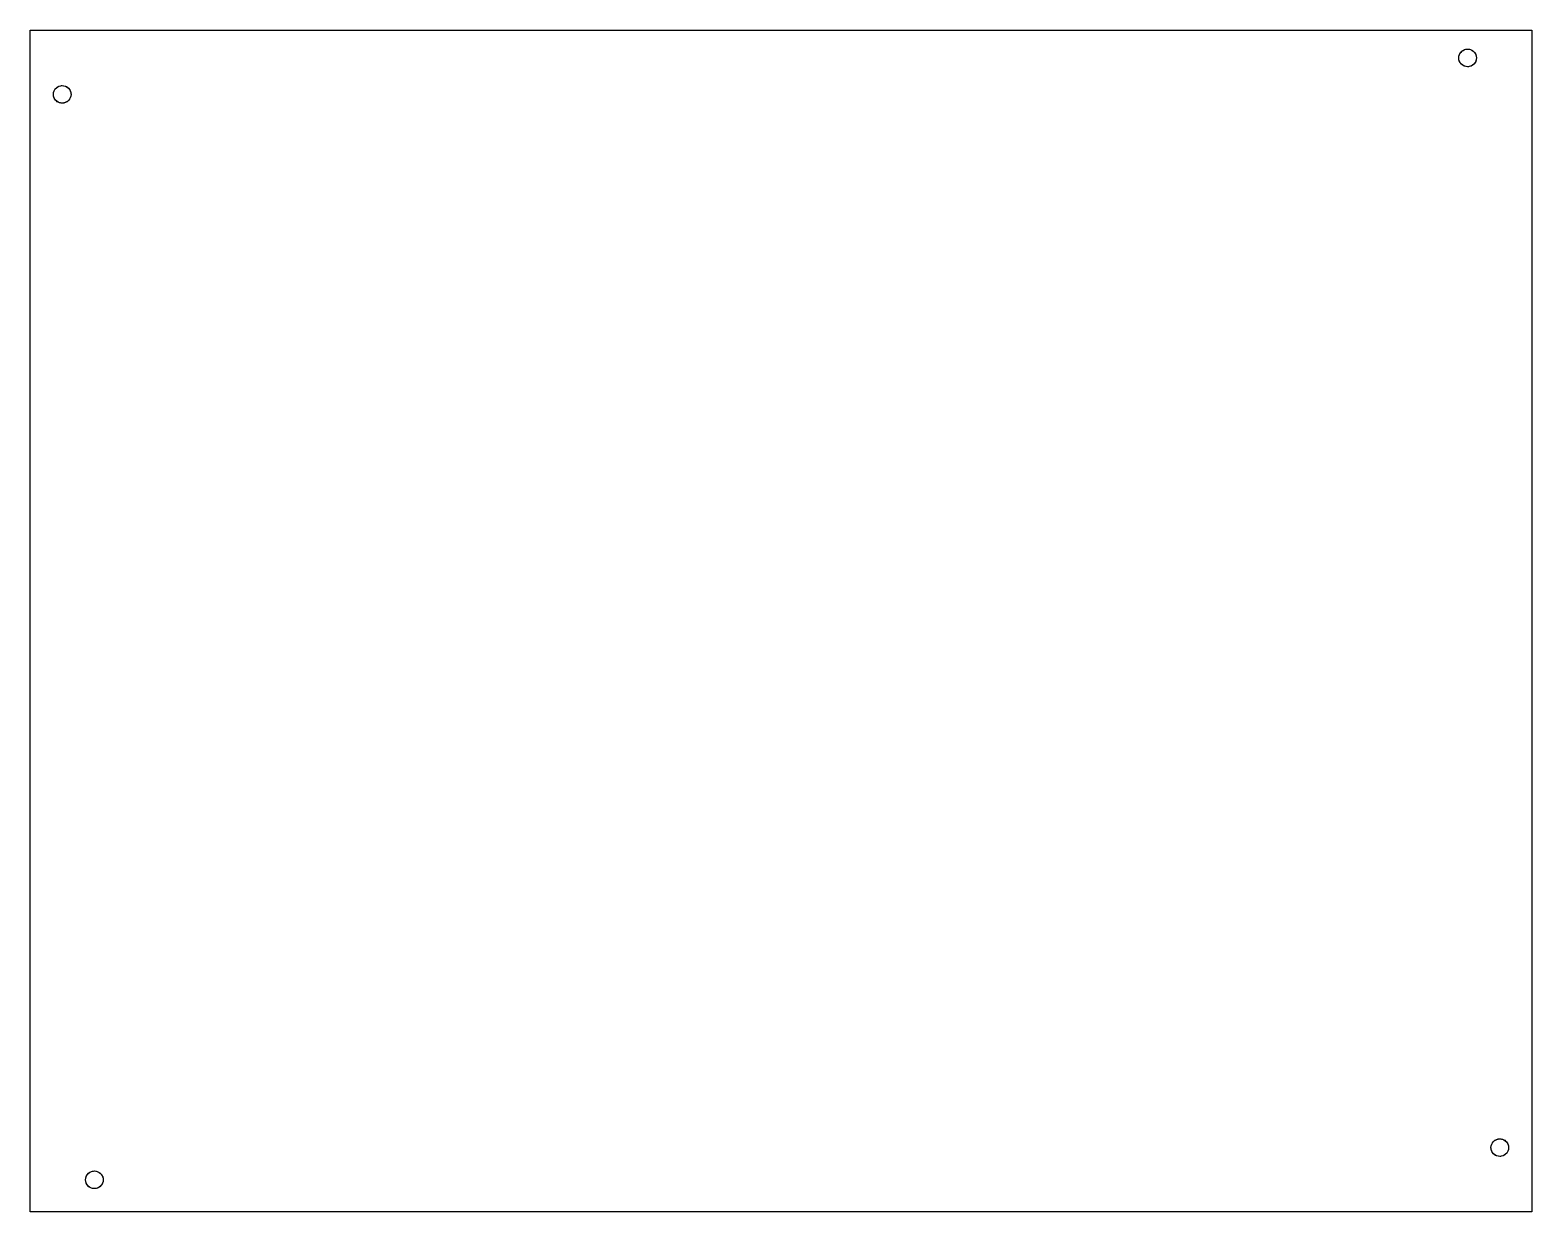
# Model space of a CAD drawing. Header units: millimetres. Extents: x 0 to 700, y -551 to 0.
import ezdxf

# ---------------------------------------------------------------- set-up
doc = ezdxf.new("R2010")
doc.units = ezdxf.units.MM
doc.layers.get('0').update_dxf_attribs({"linetype": 'CONTINUOUS'})

msp = doc.modelspace()

# ---------------------------------------------------------------- linework, layer by layer
for points in [[(0, 0), (700, 0), (700, -551), (0, -551)], [(700, -551), (0, -551), (0, 0), (700, 0)]]:
    msp.add_lwpolyline(points, close=True)
for centre in [(670, -13), (15, -30), (685, -521), (30, -536)]:
    msp.add_circle(centre, 4.1)
for points in [[(665.9, -13), (665.9, -12.17), (666.18, -11.22), (666.78, -10.46), (667.42, -9.65), (668.38, -9.12), (669.31, -8.96), (669.54, -8.92), (669.77, -8.9), (670, -8.9)], [(670, -17.1), (669.17, -17.1), (668.22, -16.82), (667.46, -16.22), (666.65, -15.58), (666.12, -14.62), (665.96, -13.69), (665.92, -13.46), (665.9, -13.23), (665.9, -13)], [(670, -8.9), (670.83, -8.9), (671.78, -9.18), (672.54, -9.78), (673.35, -10.42), (673.88, -11.38), (674.04, -12.31), (674.08, -12.54), (674.1, -12.77), (674.1, -13)], [(674.1, -13), (674.1, -13.83), (673.82, -14.78), (673.22, -15.54), (672.58, -16.35), (671.62, -16.88), (670.69, -17.04), (670.46, -17.08), (670.23, -17.1), (670, -17.1)], [(10.9, -30), (10.9, -29.17), (11.18, -28.22), (11.78, -27.46), (12.42, -26.65), (13.38, -26.12), (14.31, -25.96), (14.54, -25.92), (14.77, -25.9), (15, -25.9)], [(15, -25.9), (15.83, -25.9), (16.78, -26.18), (17.54, -26.78), (18.35, -27.42), (18.88, -28.38), (19.04, -29.31), (19.08, -29.54), (19.1, -29.77), (19.1, -30)], [(15, -34.1), (14.17, -34.1), (13.22, -33.82), (12.46, -33.22), (11.65, -32.58), (11.12, -31.62), (10.96, -30.69), (10.92, -30.46), (10.9, -30.23), (10.9, -30)], [(19.1, -30), (19.1, -30.83), (18.82, -31.78), (18.22, -32.54), (17.58, -33.35), (16.62, -33.88), (15.69, -34.04), (15.46, -34.08), (15.23, -34.1), (15, -34.1)], [(680.9, -521), (680.9, -520.17), (681.18, -519.22), (681.78, -518.46), (682.42, -517.65), (683.38, -517.12), (684.31, -516.96), (684.54, -516.92), (684.77, -516.9), (685, -516.9)], [(685, -516.9), (685.83, -516.9), (686.78, -517.18), (687.54, -517.78), (688.35, -518.42), (688.88, -519.38), (689.04, -520.31), (689.08, -520.54), (689.1, -520.77), (689.1, -521)], [(685, -525.1), (684.17, -525.1), (683.22, -524.82), (682.46, -524.22), (681.65, -523.58), (681.12, -522.62), (680.96, -521.69), (680.92, -521.46), (680.9, -521.23), (680.9, -521)], [(689.1, -521), (689.1, -521.83), (688.82, -522.78), (688.22, -523.54), (687.58, -524.35), (686.62, -524.88), (685.69, -525.04), (685.46, -525.08), (685.23, -525.1), (685, -525.1)], [(25.9, -536), (25.9, -535.17), (26.18, -534.22), (26.78, -533.46), (27.42, -532.65), (28.38, -532.12), (29.31, -531.96), (29.54, -531.92), (29.77, -531.9), (30, -531.9)], [(30, -531.9), (30.83, -531.9), (31.78, -532.18), (32.54, -532.78), (33.35, -533.42), (33.88, -534.38), (34.04, -535.31), (34.08, -535.54), (34.1, -535.77), (34.1, -536)], [(30, -540.1), (29.17, -540.1), (28.22, -539.82), (27.46, -539.22), (26.65, -538.58), (26.12, -537.62), (25.96, -536.69), (25.92, -536.46), (25.9, -536.23), (25.9, -536)], [(34.1, -536), (34.1, -536.83), (33.82, -537.78), (33.22, -538.54), (32.58, -539.35), (31.62, -539.88), (30.69, -540.04), (30.46, -540.08), (30.23, -540.1), (30, -540.1)]]:
    msp.add_open_spline(points, degree=3, knots=[0, 0, 0, 0, 0.429231, 0.429231, 0.429231, 0.883452, 0.883452, 0.883452, 1, 1, 1, 1])

doc.saveas('drawing.dxf')
